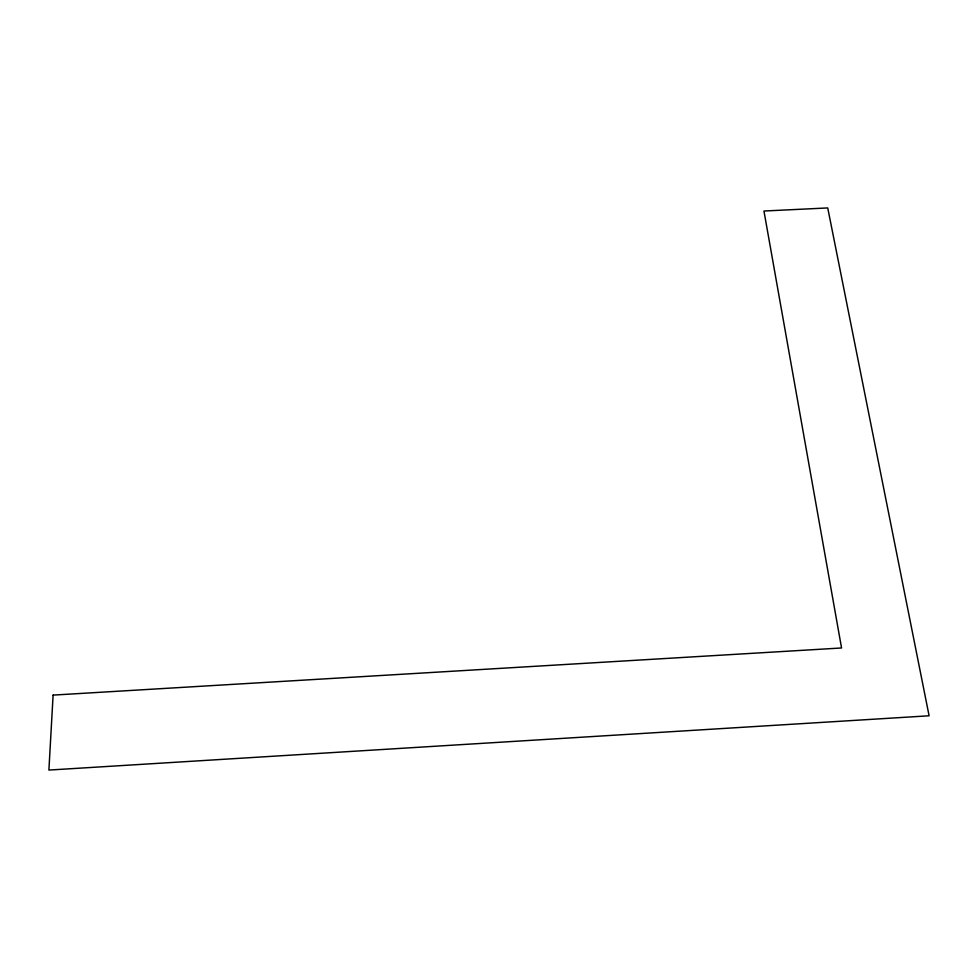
<?xml version="1.0" encoding="UTF-8"?>
<svg xmlns="http://www.w3.org/2000/svg" width="978" height="978" viewBox="0 0 978 978"><rect width="100%" height="100%" fill="white"/><g stroke="black" fill="none" stroke-linecap="round" stroke-linejoin="round"><path stroke-width="1.47" d="M53.105 695.101L48.9 770.065L929.1 715.786L827.73 207.935L763.952 211.028L841.557 647.974L53.105 695.101"/></g></svg>
